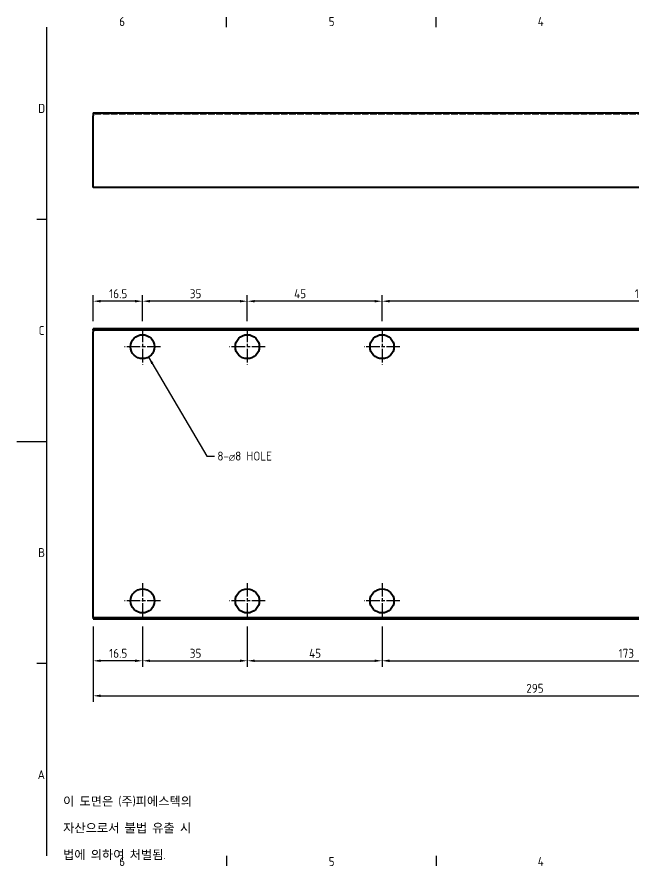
# Model space of a CAD drawing. Header units: millimetres. Extents: x 0 to 420, y 0 to 297.
# Drawn here: x 0 to 205.8, y 6.6 to 290.4 of the extents above; entities that cross this region are included whole.
import ezdxf

# ---------------------------------------------------------------- set-up
doc = ezdxf.new("R2010")
doc.units = ezdxf.units.MM
doc.linetypes.add('CHAIN', pattern=[0.3543, 0.2362, -0.0295, 0.0591, -0.0295])
doc.linetypes.add('DASHED', pattern=[0.2067, 0.1654, -0.0413])
doc.layers.get('0').update_dxf_attribs({"color": 3, "lineweight": 25})
for name, color, linetype, lineweight in [('가려진 것(ISO)', 2, 'DASHED', 18), ('가시적인 것(ISO)', 3, 'Continuous', 40), ('경계(ISO)', 7, 'Continuous', 25), ('기호(ISO)', 5, 'Continuous', 25), ('중심 표식(ISO)', 1, 'Continuous', 25), ('치수(ISO)', 2, 'Continuous', 25)]:
    doc.layers.add(name, color=color, linetype=linetype, lineweight=lineweight)
doc.styles.add('문자 텍스트_PSTEK_POSCO', font='isocp.shx')
doc.styles.add('치수 텍스트_PSTEK_POSCO', font='isocp.shx')
doc.dimstyles.new('치수_PSTEK_POSCO', dxfattribs={"dimtxt": 3, "dimasz": 2.5, "dimexe": 2, "dimexo": 2.5, "dimgap": 1, "dimtad": 1, "dimrnd": 1e-08, "dimdsep": 46, "dimtxsty": '치수 텍스트_PSTEK_POSCO', "dimcen": 0.09, "dimdle": 10, "dimclrd": 7, "dimclre": 7, "dimclrt": 2, "dimadec": 1, "dimazin": 2, "dimtfac": 1, "dimtmove": 0, "dimatfit": 3, "dimfxl": 0, "dimtolj": 1, "dimlwd": -1, "dimlwe": -1, "dimarcsym": 0})
doc.dimstyles.new('치수_PSTEK_POSCO$7', dxfattribs={"dimtxt": 3, "dimasz": 2.5, "dimexe": 2, "dimexo": 2.5, "dimgap": 1, "dimtad": 1, "dimrnd": 1e-08, "dimdsep": 46, "dimtxsty": '치수 텍스트_PSTEK_POSCO', "dimcen": 0.09, "dimdle": 10, "dimclrd": 7, "dimclre": 7, "dimclrt": 2, "dimadec": 1, "dimazin": 2, "dimtfac": 1, "dimtmove": 0, "dimatfit": 3, "dimfxl": 0, "dimtolj": 1, "dimlwd": -1, "dimlwe": -1, "dimarcsym": 0})

# ---------------------------------------------------------------- blocks, each defined once
blk = doc.blocks.new('경계 Default Border')
at = {"layer": '경계(ISO)'}
for p, q in [((70, 287), (70, 290.4)), ((140, 287), (140, 290.4)), ((10, 222.75), (6.6, 222.75)), ((10, 74.25), (6.6, 74.25)), ((70, 10), (70, 6.6)), ((140, 10), (140, 6.6))]:
    blk.add_line(p, q, dxfattribs=at)
at = {"layer": '경계(ISO)', "flags": 128}
for points in [[(10, 10), (10, 287)], [(0, 148.5), (10, 148.5)]]:
    blk.add_lwpolyline(points, dxfattribs=at)
at = {"layer": '경계(ISO)', "color": 2, "char_height": 3, "attachment_point": 7, "style": '문자 텍스트_PSTEK_POSCO'}
for s, insert in [('6', (34.14, 287.37)), ('5', (104.14, 287.37)), ('4', (173.97, 287.4)), ('D', (7.08, 258.35)), ('C', (7.24, 184.1)), ('B', (7.08, 109.85)), ('A', (6.91, 35.62)), ('6', (34.14, 6.57)), ('5', (104.14, 6.57)), ('4', (173.97, 6.6))]:
    blk.add_mtext(s, dxfattribs=dict(at, insert=insert))
blk = doc.blocks.new('*D24')
at = {"layer": 'Defpoints', "color": 0}
for p in [(25.45, 89.18), (320.45, 89.18), (320.45, 63.48)]:
    blk.add_point(p, dxfattribs=at)
at = {"layer": '치수(ISO)', "color": 7}
for p, q in [((25.45, 86.68), (25.45, 61.48)), ((320.45, 86.68), (320.45, 61.48)), ((27.95, 63.48), (317.95, 63.48))]:
    blk.add_line(p, q, dxfattribs=at)
for points in [[(27.95, 63.89), (27.95, 63.06), (25.45, 63.48)], [(317.95, 63.89), (317.95, 63.06), (320.45, 63.48)]]:
    blk.add_solid(points, dxfattribs=at)
at = {"layer": '치수(ISO)', "color": 2, "insert": (170.14, 65.98), "char_height": 3, "attachment_point": 4, "style": '치수 텍스트_PSTEK_POSCO'}
blk.add_mtext('\\A1;295', dxfattribs=at)
blk = doc.blocks.new('*D25')
at = {"layer": 'Defpoints', "color": 0}
for p in [(41.95, 89.18), (76.95, 89.18), (76.95, 75.18)]:
    blk.add_point(p, dxfattribs=at)
at = {"layer": '치수(ISO)', "color": 7}
for p, q in [((41.95, 86.68), (41.95, 73.18)), ((76.95, 86.68), (76.95, 73.18)), ((44.45, 75.18), (74.45, 75.18))]:
    blk.add_line(p, q, dxfattribs=at)
for points in [[(44.45, 75.6), (44.45, 74.77), (41.95, 75.18)], [(74.45, 75.6), (74.45, 74.77), (76.95, 75.18)]]:
    blk.add_solid(points, dxfattribs=at)
at = {"layer": '치수(ISO)', "color": 2, "insert": (57.74, 77.68), "char_height": 3, "attachment_point": 4, "style": '치수 텍스트_PSTEK_POSCO'}
blk.add_mtext('\\A1;35', dxfattribs=at)
blk = doc.blocks.new('*D26')
at = {"layer": 'Defpoints', "color": 0}
for p in [(76.95, 89.18), (121.95, 89.18), (121.95, 75.18)]:
    blk.add_point(p, dxfattribs=at)
at = {"layer": '치수(ISO)', "color": 7}
for p, q in [((76.95, 86.68), (76.95, 73.18)), ((121.95, 86.68), (121.95, 73.18)), ((79.45, 75.18), (119.45, 75.18))]:
    blk.add_line(p, q, dxfattribs=at)
for points in [[(79.45, 75.6), (79.45, 74.77), (76.95, 75.18)], [(119.45, 75.6), (119.45, 74.77), (121.95, 75.18)]]:
    blk.add_solid(points, dxfattribs=at)
at = {"layer": '치수(ISO)', "color": 2, "insert": (97.59, 77.68), "char_height": 3, "attachment_point": 4, "style": '치수 텍스트_PSTEK_POSCO'}
blk.add_mtext('\\A1;45', dxfattribs=at)
blk = doc.blocks.new('*D27')
at = {"layer": 'Defpoints', "color": 0}
for p in [(121.95, 89.18), (294.95, 89.18), (294.95, 75.18)]:
    blk.add_point(p, dxfattribs=at)
at = {"layer": '치수(ISO)', "color": 7}
for p, q in [((121.95, 86.68), (121.95, 73.18)), ((294.95, 86.68), (294.95, 73.18)), ((124.45, 75.18), (292.45, 75.18))]:
    blk.add_line(p, q, dxfattribs=at)
for points in [[(124.45, 75.6), (124.45, 74.77), (121.95, 75.18)], [(292.45, 75.6), (292.45, 74.77), (294.95, 75.18)]]:
    blk.add_solid(points, dxfattribs=at)
at = {"layer": '치수(ISO)', "color": 2, "insert": (200.99, 77.68), "char_height": 3, "attachment_point": 4, "style": '치수 텍스트_PSTEK_POSCO'}
blk.add_mtext('\\A1;173', dxfattribs=at)
blk = doc.blocks.new('*D29')
at = {"layer": 'Defpoints', "color": 0}
for p in [(25.45, 89.18), (41.95, 89.18), (25.45, 75.18)]:
    blk.add_point(p, dxfattribs=at)
at = {"layer": '치수(ISO)', "color": 7}
for p, q in [((25.45, 86.68), (25.45, 73.18)), ((41.95, 86.68), (41.95, 73.18)), ((39.45, 75.18), (27.95, 75.18))]:
    blk.add_line(p, q, dxfattribs=at)
for points in [[(27.95, 75.6), (27.95, 74.77), (25.45, 75.18)], [(39.45, 75.6), (39.45, 74.77), (41.95, 75.18)]]:
    blk.add_solid(points, dxfattribs=at)
at = {"layer": '치수(ISO)', "color": 2, "insert": (30.79, 77.68), "char_height": 3, "attachment_point": 4, "style": '치수 텍스트_PSTEK_POSCO'}
blk.add_mtext('\\A1;16.5', dxfattribs=at)
blk = doc.blocks.new('*D33')
at = {"layer": 'Defpoints', "color": 0}
for p in [(121.95, 195.39), (121.95, 186.18), (285.95, 186.18)]:
    blk.add_point(p, dxfattribs=at)
at = {"layer": '치수(ISO)', "color": 7}
for p, q in [((121.95, 188.68), (121.95, 197.39)), ((285.95, 188.68), (285.95, 197.39)), ((283.45, 195.39), (124.45, 195.39))]:
    blk.add_line(p, q, dxfattribs=at)
for points in [[(124.45, 195.81), (124.45, 194.98), (121.95, 195.39)], [(283.45, 195.81), (283.45, 194.98), (285.95, 195.39)]]:
    blk.add_solid(points, dxfattribs=at)
at = {"layer": '치수(ISO)', "color": 2, "insert": (206.4, 197.89), "char_height": 3, "attachment_point": 4, "style": '치수 텍스트_PSTEK_POSCO'}
blk.add_mtext('\\A1;164', dxfattribs=at)
blk = doc.blocks.new('*D34')
at = {"layer": 'Defpoints', "color": 0}
for p in [(76.95, 195.39), (76.95, 186.18), (121.95, 186.18)]:
    blk.add_point(p, dxfattribs=at)
at = {"layer": '치수(ISO)', "color": 7}
for p, q in [((76.95, 188.68), (76.95, 197.39)), ((121.95, 188.68), (121.95, 197.39)), ((119.45, 195.39), (79.45, 195.39))]:
    blk.add_line(p, q, dxfattribs=at)
for points in [[(79.45, 195.81), (79.45, 194.98), (76.95, 195.39)], [(119.45, 195.81), (119.45, 194.98), (121.95, 195.39)]]:
    blk.add_solid(points, dxfattribs=at)
at = {"layer": '치수(ISO)', "color": 2, "insert": (92.59, 197.89), "char_height": 3, "attachment_point": 4, "style": '치수 텍스트_PSTEK_POSCO'}
blk.add_mtext('\\A1;45', dxfattribs=at)
blk = doc.blocks.new('*D35')
at = {"layer": 'Defpoints', "color": 0}
for p in [(41.95, 195.39), (41.95, 186.18), (76.95, 186.18)]:
    blk.add_point(p, dxfattribs=at)
at = {"layer": '치수(ISO)', "color": 7}
for p, q in [((41.95, 188.68), (41.95, 197.39)), ((76.95, 188.68), (76.95, 197.39)), ((74.45, 195.39), (44.45, 195.39))]:
    blk.add_line(p, q, dxfattribs=at)
for points in [[(44.45, 195.81), (44.45, 194.98), (41.95, 195.39)], [(74.45, 195.81), (74.45, 194.98), (76.95, 195.39)]]:
    blk.add_solid(points, dxfattribs=at)
at = {"layer": '치수(ISO)', "color": 2, "insert": (57.74, 197.89), "char_height": 3, "attachment_point": 4, "style": '치수 텍스트_PSTEK_POSCO'}
blk.add_mtext('\\A1;35', dxfattribs=at)
blk = doc.blocks.new('*D36')
at = {"layer": 'Defpoints', "color": 0}
for p in [(25.45, 195.39), (25.45, 186.18), (41.95, 186.18)]:
    blk.add_point(p, dxfattribs=at)
at = {"layer": '치수(ISO)', "color": 7}
for p, q in [((25.45, 188.68), (25.45, 197.39)), ((41.95, 188.68), (41.95, 197.39)), ((39.45, 195.39), (27.95, 195.39))]:
    blk.add_line(p, q, dxfattribs=at)
for points in [[(27.95, 195.81), (27.95, 194.98), (25.45, 195.39)], [(39.45, 195.81), (39.45, 194.98), (41.95, 195.39)]]:
    blk.add_solid(points, dxfattribs=at)
at = {"layer": '치수(ISO)', "color": 2, "insert": (30.79, 197.89), "char_height": 3, "attachment_point": 4, "style": '치수 텍스트_PSTEK_POSCO'}
blk.add_mtext('\\A1;16.5', dxfattribs=at)

msp = doc.modelspace()

# ---------------------------------------------------------------- linework, layer by layer
at = {"layer": '가려진 것(ISO)', "ltscale": 0.952248}
for p, q in [((37.949, 258.407), (37.949, 257.907)), ((45.949, 258.407), (45.949, 257.907)), ((72.949, 258.407), (72.949, 257.907)), ((80.949, 258.407), (80.949, 257.907)), ((117.949, 258.407), (117.949, 257.907)), ((125.949, 258.407), (125.949, 257.907))]:
    msp.add_line(p, q, dxfattribs=at)
at = {"layer": '가려진 것(ISO)', "ltscale": 13.093478}
msp.add_line((320.449, 257.907), (25.449, 257.907), dxfattribs=at)
at = {"layer": '가시적인 것(ISO)'}
for p, q in [((25.449, 258.407), (320.449, 258.407)), ((25.449, 258.407), (25.449, 257.407)), ((25.449, 233.407), (25.449, 257.407)), ((320.449, 233.407), (25.449, 233.407)), ((25.449, 185.683), (25.449, 186.183)), ((320.449, 186.183), (25.449, 186.183)), ((320.449, 185.683), (25.449, 185.683)), ((25.449, 185.683), (25.449, 185.183)), ((25.449, 90.183), (25.449, 185.183)), ((25.449, 89.683), (25.449, 90.183)), ((25.449, 89.683), (320.449, 89.683)), ((25.449, 89.683), (25.449, 89.183)), ((25.449, 89.183), (320.449, 89.183))]:
    msp.add_line(p, q, dxfattribs=at)
for centre in [(41.949, 180.183), (76.949, 180.183), (121.949, 180.183), (41.949, 95.183), (76.949, 95.183), (121.949, 95.183)]:
    msp.add_circle(centre, 4, dxfattribs=at)
at = {"layer": '중심 표식(ISO)', "linetype": 'CHAIN', "ltscale": 19.051651}
for p, q in [((41.949, 186.183), (41.949, 174.183)), ((76.949, 186.183), (76.949, 174.183)), ((121.949, 186.183), (121.949, 174.183)), ((47.949, 180.183), (35.949, 180.183)), ((82.949, 180.183), (70.949, 180.183)), ((127.949, 180.183), (115.949, 180.183)), ((41.949, 101.183), (41.949, 89.183)), ((76.949, 101.183), (76.949, 89.183)), ((121.949, 101.183), (121.949, 89.183)), ((47.949, 95.183), (35.949, 95.183)), ((82.949, 95.183), (70.949, 95.183)), ((127.949, 95.183), (115.949, 95.183))]:
    msp.add_line(p, q, dxfattribs=at)

# ---------------------------------------------------------------- block references
msp.add_blockref('경계 Default Border', (0, 0))

# ---------------------------------------------------------------- texts
at = {"layer": '기호(ISO)', "color": 2, "insert": (66.943, 143.555), "char_height": 3, "width": 20.79043, "attachment_point": 4, "line_spacing_factor": 0.525, "style": '치수 텍스트_PSTEK_POSCO'}
msp.add_mtext('{8-\\fAIGDT|b0|i0;\\H2.0000;n\\fisocp|b0|i0;\\H3.0000;8 HOLE}', dxfattribs=at)
at = {"layer": '기호(ISO)', "color": 7, "insert": (15.395, 19.147), "char_height": 3, "width": 51.64005, "attachment_point": 4, "line_spacing_factor": 1.78626, "style": '문자 텍스트_PSTEK_POSCO'}
msp.add_mtext('{이 도면은 (주)피에스텍의\\P자산으로서 불법 유출 시 \\P법에 의하여 처벌됨.}', dxfattribs=at)

# ---------------------------------------------------------------- dimensions: what is measured, and where the dimension line sits
at = {"layer": '치수(ISO)', "color": 7}
for base, p1, p2, picture, middle in [((25.449, 195.392), (41.949, 186.183), (25.449, 186.183), '*D36', (33.699, 195.392)), ((41.949, 195.392), (76.949, 186.183), (41.949, 186.183), '*D35', (59.449, 195.392)), ((76.949, 195.392), (121.949, 186.183), (76.949, 186.183), '*D34', (94.449, 195.392)), ((121.949, 195.392), (285.949, 186.183), (121.949, 186.183), '*D33', (208.949, 195.392)), ((320.449, 63.478), (25.449, 89.183), (320.449, 89.183), '*D24', (172.949, 63.478)), ((25.449, 75.183), (41.949, 89.183), (25.449, 89.183), '*D29', (33.699, 75.183)), ((76.949, 75.183), (41.949, 89.183), (76.949, 89.183), '*D25', (59.449, 75.183)), ((121.949, 75.183), (76.949, 89.183), (121.949, 89.183), '*D26', (99.449, 75.183)), ((294.949, 75.183), (121.949, 89.183), (294.949, 89.183), '*D27', (203.449, 75.183))]:
    dim = msp.add_linear_dim(base=base, p1=p1, p2=p2, angle=180, dimstyle='치수_PSTEK_POSCO', override={"dimdec": 2, "dimtp": 0, "dimtm": 0, "dimtdec": 2, "dimtofl": 0, "dimatfit": 1}, dxfattribs=at)
    dim.commit()
    dim.dimension.update_dxf_attribs({"geometry": picture, "text_midpoint": middle, "dimtype": 160})

# ---------------------------------------------------------------- leaders
at = {"layer": '기호(ISO)', "color": 7, "annotation_type": 0, "has_hookline": 1, "hookline_direction": 0, "text_width": 19.222}
msp.add_leader([(43.949, 176.719), (63.443, 143.555), (65.943, 143.555)], dimstyle='치수_PSTEK_POSCO$7', override={"dimtad": 0}, dxfattribs=at)

doc.saveas('drawing.dxf')
